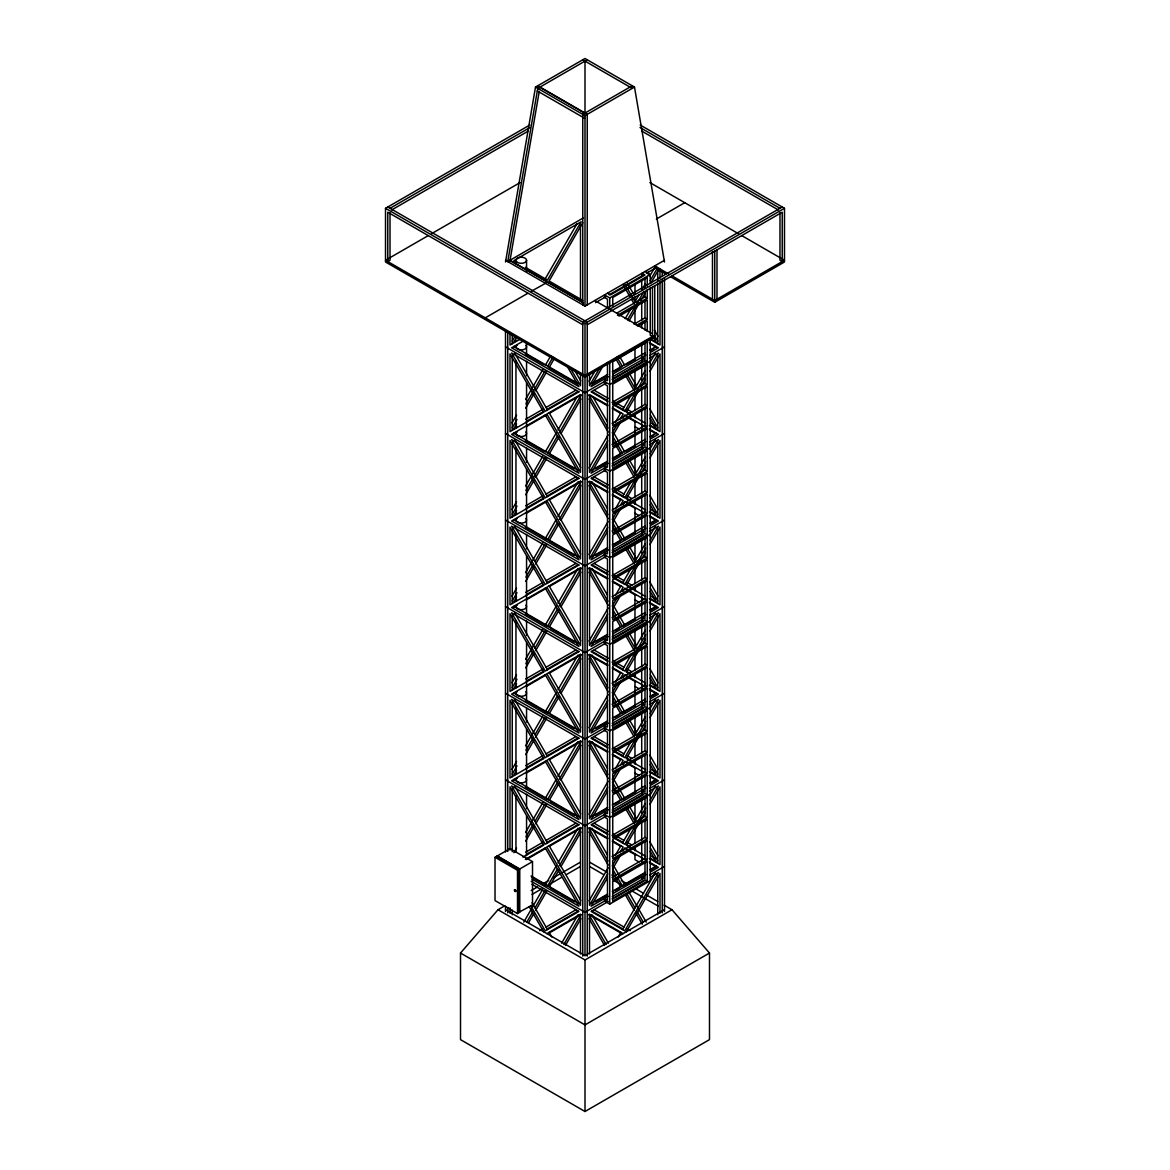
<?xml version="1.0" encoding="UTF-8"?>
<svg xmlns="http://www.w3.org/2000/svg" width="1170" height="1170" viewBox="0 0 1170 1170"><rect width="100%" height="100%" fill="white"/><g stroke="black" fill="none" stroke-linecap="round" stroke-linejoin="round"><path stroke-width="1.5" d="M587.252 304.858L587.252 114.353L537.761 85.776M514.449 890.399L515.473 890.502L515.049 891.438M505.513 261.992L535.509 87.077L585 58.5L634.491 87.077L664.487 261.992M583.42 302.928L509.988 260.544L507.751 261.568L537.761 88.379L587.252 59.802M509.988 260.544L539.253 91.45M545.249 278.782L577.088 223.631M512.255 341.128L515.195 336.053M516.57 337.326L513.849 342.049L516.979 340.236M582.748 222.709L549.096 281.005L582.748 300.427M512.036 422.911L516.555 415.087M525.593 399.438L542.763 369.691M545.249 365.376L550.704 355.929M512.255 427.723L516.994 419.518M526.032 403.869L545.015 370.992M547.501 366.678L552.957 357.216M516.57 423.92L513.849 428.644L516.979 426.831M525.666 408.154L533.856 393.983M535.684 390.824L546.595 371.928M549.096 367.599L554.551 358.137M512.036 509.506L516.555 501.681M525.593 486.033L542.763 456.285M545.249 451.971L556.174 433.061M557.988 429.916L577.088 396.835M512.255 514.317L516.994 506.113M526.032 490.464L545.015 457.587M547.501 453.273L557.505 435.942M559.333 432.783L581.154 394.977L549.856 413.054M589.066 381.274L595.442 370.246M625.219 318.649L631.595 307.622M634.316 302.898L638.864 295.015M642.505 288.712L645.24 283.988M649.789 276.105L655.244 266.658M516.57 510.515L513.849 515.239L516.979 513.425M525.666 494.764L533.856 480.577M535.684 477.433L546.595 458.523M549.096 454.194L559.099 436.863M560.913 433.704L580.934 399.043M599.508 368.389L589.504 385.72L589.504 373.069M627.471 319.951L643.851 291.593M650.213 280.566L657.496 267.959M602.916 366.166L591.084 386.641L608.312 376.696M629.065 320.873L639.069 303.542M640.897 300.383L645.445 292.515M650.9 283.052L659.09 268.881M512.036 596.1L516.555 588.276M525.593 572.627L542.763 542.895M545.249 538.566L556.174 519.655M557.988 516.511L577.995 481.85M512.255 600.912L516.994 592.707M526.032 577.059L533.257 564.54M535.07 561.41L545.015 544.182M557.505 522.537L547.501 539.867L544.445 538.098M559.333 519.378L581.154 481.572L549.856 499.648M589.066 467.868L608.166 434.787M615.449 422.18L620.904 412.732M622.498 409.968L631.595 394.217M634.316 389.493L645.24 370.583M649.789 362.7L655.244 353.252M516.57 597.109L513.849 601.833L516.979 600.02M525.666 581.358L533.856 567.172M535.684 564.028L546.595 545.118M549.096 540.789L559.099 523.458M560.913 520.299L580.934 485.638M607.698 440.812L589.504 472.314L589.504 394.597L607.859 405.2M612.246 432.929L617.702 423.481M620.422 418.758L623.157 414.019L612.451 407.847M645.664 375.029L624.751 411.27L613.314 404.674M650.213 367.161L658.403 352.974L649.467 358.137M607.464 444.878L591.084 473.236L608.312 463.291M612.919 435.43L621.109 421.244M622.923 418.099L624.751 414.941L644.641 426.421M639.069 390.136L626.33 412.191L645.504 423.262M640.897 386.978L645.445 379.109M649.993 371.226L659.997 353.896L659.997 431.628L649.291 425.441M512.036 682.695L516.555 674.871M525.593 659.222L542.763 629.489M545.249 625.16L556.174 606.25M557.988 603.106L577.995 568.444M512.255 687.507L516.994 679.302M526.032 663.653L533.257 651.134M535.07 648.004L545.015 630.776M557.505 609.131L547.501 626.462L544.445 624.692M559.333 605.987L581.154 568.167L549.856 586.243M589.066 554.463L608.166 521.381M615.449 508.774L620.904 499.327M622.498 496.563L631.595 480.811M634.316 476.088L645.24 457.178M649.789 449.309L655.244 439.847M516.57 683.704L513.849 688.428L516.979 686.629M525.666 667.953L533.856 653.767M535.684 650.622L546.595 631.712M549.096 627.383L559.099 610.053M560.913 606.894L580.934 572.232M607.698 527.407L589.504 558.909L589.504 481.192L607.859 491.795M612.246 519.524L617.702 510.076M620.422 505.352L623.157 500.628L612.451 494.442M645.664 461.623L624.751 497.864L613.314 491.268M650.213 453.755L658.403 439.569L649.467 444.732M607.464 531.472L591.084 559.83L608.312 549.9M612.919 522.025L621.109 507.839M622.923 504.694L624.751 501.535L644.641 513.016M645.445 465.704L626.33 498.786L645.504 509.857M649.993 457.821L659.997 440.49L659.997 518.222L649.291 512.036M512.036 769.29L516.555 761.465M525.593 745.816L542.763 716.084M545.249 711.755L556.174 692.845M557.988 689.7L577.995 655.039M512.255 774.101L516.994 765.897M526.032 750.248L533.257 737.729M535.07 734.599L545.015 717.371M557.505 695.726L547.501 713.056L544.445 711.287M559.333 692.582L581.154 654.761L549.856 672.838M589.066 641.058L608.166 607.976M615.449 595.369L620.904 585.921M622.498 583.157L631.595 567.406M634.316 562.682L645.24 543.772M649.789 535.904L655.244 526.441M516.57 770.299L513.849 775.023L516.979 773.224M525.666 754.548L533.856 740.361M535.684 737.217L546.595 718.307M549.096 713.978L559.099 696.647M560.913 693.488L580.934 658.827M607.698 614.001L589.504 645.518L589.504 567.786L607.859 578.389M612.246 606.118L617.702 596.671M620.422 591.947L623.157 587.223L612.451 581.037M645.664 548.218L624.751 584.459L613.314 577.863M650.213 540.35L658.403 526.164L649.467 531.326M607.464 618.067L591.084 646.425L608.312 636.495M612.919 608.619L621.109 594.433M622.923 591.289L624.751 588.13L644.641 599.625M645.445 552.298L626.33 585.38L645.504 596.451M649.993 544.416L659.997 527.085L659.997 604.817L649.291 598.63M513.849 852.755L516.555 848.06M525.593 832.411L542.763 802.678M545.249 798.349L556.174 779.454M557.988 776.295L577.995 741.634M526.032 836.842L533.257 824.323M535.07 821.194L545.015 803.98M557.505 782.32L547.501 799.651L544.445 797.881M559.333 779.176L581.154 741.356L549.856 759.432M589.066 727.652L608.166 694.57M615.449 681.964L620.904 672.516M622.498 669.752L631.595 654.001M634.316 649.277L645.24 630.367M649.789 622.498L655.244 613.036M525.666 841.142L533.856 826.956M535.684 823.812L546.595 804.901M549.096 800.572L559.099 783.242M560.913 780.083L580.934 745.422M607.698 700.596L589.504 732.113L589.504 654.381L607.859 664.984M612.246 692.713L617.702 683.265M620.422 678.541L623.157 673.818L612.451 667.631M645.664 634.827L624.751 671.053L613.314 664.458M650.213 626.944L658.403 612.758L649.467 617.921M607.464 704.662L591.084 733.02L608.312 723.089M612.919 695.214L621.109 681.028M622.923 677.883L624.751 674.724L644.641 686.22M645.445 638.893L626.33 671.975L645.504 683.046M649.993 631.01L659.997 613.68L659.997 691.411L649.291 685.225M523.78 922.135L542.763 889.273M545.249 884.944L556.174 866.049M557.988 862.89L577.995 828.228M526.939 921.872L533.257 910.918M535.07 907.788L545.015 890.575M557.505 868.915L547.501 886.246L544.445 884.476M559.333 865.771L581.154 827.95L549.856 846.027M589.066 814.247L608.166 781.165M615.449 768.558L620.904 759.111M622.498 756.361L631.595 740.595M634.316 735.871L645.24 716.961M649.789 709.093L655.244 699.631M528.401 923.013L533.856 913.551M535.684 910.406L546.595 891.496M549.096 887.167L559.099 869.836M560.913 866.678L580.934 832.016M607.698 787.191L589.504 818.707L589.504 740.976L607.859 751.579M612.246 779.308L617.702 769.86M620.422 765.136L623.157 760.412L612.451 754.226M645.664 721.422L624.751 757.648L613.314 751.052M650.213 713.539L658.403 699.353L649.467 704.515M607.464 791.256L591.084 819.614L608.312 809.684M612.919 781.809L621.109 767.622M622.923 764.478L624.751 761.334L644.641 772.814M645.445 725.488L626.33 758.569L645.504 769.641M649.993 717.605L659.997 700.274L659.997 778.006L649.291 771.82M561.629 943.181L577.995 914.823M563.881 944.482L581.154 914.545L549.856 932.622M589.066 900.841L608.166 867.76M615.449 855.153L620.904 845.705M622.498 842.956L631.595 827.19M634.316 822.466L645.24 803.556M649.789 795.688L655.244 786.225M565.461 945.404L580.934 918.625M607.698 873.785L589.504 905.302L589.504 827.57L607.859 838.173M612.246 865.917L617.702 856.455M620.422 851.731L623.157 847.007L612.451 840.82M645.664 808.017L624.751 844.243L613.314 837.647M650.213 800.134L658.403 785.947L649.467 791.11M607.464 877.851L591.084 906.223L608.312 896.279M612.919 868.403L621.109 854.232M622.923 851.073L624.751 847.928L644.641 859.409M645.445 812.082L626.33 845.164L645.504 856.235M649.993 804.199L659.997 786.869L659.997 864.601L649.291 858.414M618.199 936.994L620.904 932.3M622.498 929.55L655.244 872.82M626.33 931.759L659.997 873.463L659.997 913.229M664.077 905.17L671.99 909.733L709.488 953.038L709.488 1039.633L585 1111.5L460.512 1039.633L460.512 953.038L498.01 909.733L504.328 906.077M654.747 285.816L654.747 336.901L585 377.164L385.515 261.992L385.515 208.304L529.776 125.029M390.019 208.304L529.966 127.515M391.584 210L528.387 131.011M582.748 304.858L582.748 114.353L632.239 85.776M535.509 87.077L585 115.654L634.491 87.077M428.264 235.594L385.515 260.267L585 375.438L654.747 335.176M431.423 233.766L520.094 182.578M507.751 261.568L583.435 217.869M485.257 317.845L527.889 293.246M531.048 291.418L547.487 282.189M656.326 219.083L684.742 202.688M520.708 338.847L510.003 345.018L510.003 332.368M523.838 340.719L511.597 347.782L578.916 386.641L567.084 366.166M513.849 347.241L516.979 345.442M505.513 260.267L585 306.16L664.487 260.267M595.559 302.664L606.001 296.639M609.175 294.811L643.5 274.994M646.483 273.268L656.911 267.243M607.493 308.28L607.493 299.227L604.495 297.502L604.495 294.898L609.745 297.94L650.242 274.555L650.242 283.579M782.233 207.017L582.748 322.174L582.748 374.137M385.515 208.304L585 323.476L784.485 208.304L784.485 261.992L714.738 302.269L670.527 276.749M587.252 324.777L782.233 212.209L782.233 261.568L779.981 260.267L779.981 212.677M616.765 313.15L644.992 296.858L647.244 298.145L647.244 289.59M617.453 315.359L647.244 298.145M619.018 316.178L647.244 299.886L647.244 319.147L636.275 325.494M634.023 324.192L644.992 317.86L647.244 319.147M637.84 326.313L647.244 320.887L647.244 331.388M614.308 359.161L617.453 357.347M642.535 342.868L647.244 340.148M525.681 419.211L542.909 409.266M546.039 407.467L575.772 390.283M526.368 421.419L543.597 411.474M546.726 409.661L578.024 391.584M591.976 383.541L607.625 374.502M612.319 371.782L645.197 352.813M649.891 350.093L656.151 346.481M593.365 383.497L603.267 377.778M604.071 377.31L607.142 375.541M613.972 371.592L620.1 368.067M626.272 364.499L631.493 361.486M632.4 360.96L635.456 359.19M650.754 350.356L653.811 348.587M613.007 373.99L645.884 355.007M650.578 352.302L658.403 347.782L649.218 342.488M545.981 414.531L511.597 434.377L578.916 473.236L545.249 414.941M513.849 433.836L516.979 432.037M526.368 426.611L546.726 414.853M606.001 380.63L585 392.754L505.513 346.861M612.246 377.032L643.5 358.985M649.701 355.402L664.487 346.861M612.071 379.299L644.992 360.287L647.244 361.589L647.244 341.889L612.744 361.793L612.744 381.493L647.244 361.589M606.001 383.233L591.084 391.833L607.917 401.559M613.841 378.7L643.5 361.589M650.242 361.15L609.745 384.535L604.495 381.493M612.071 402.465L644.992 383.453L647.244 384.754L647.244 364.177L612.744 384.096L612.744 404.659L647.244 384.754M612.071 423.467L644.992 404.454L647.244 405.741L647.244 386.48L612.744 406.399L612.744 425.661L647.244 405.741M612.071 444.454L644.992 425.441L647.244 426.743L647.244 407.482L612.744 427.401L612.744 446.662L647.244 426.743M525.681 505.806L542.909 495.861M546.039 494.062L575.772 476.892M526.368 508.014L543.597 498.069M546.726 496.255L578.024 478.179M591.976 470.135L607.625 461.097M612.319 458.377L645.197 439.408M649.891 436.688L656.151 433.075M595.618 468.79L603.267 464.373M604.071 463.905L607.142 462.135M613.972 458.187L620.1 454.662M626.272 451.093L631.493 448.081M632.4 447.554L635.456 445.785M650.754 436.951L653.811 435.196M613.007 460.585L645.884 441.602M650.578 438.896L658.403 434.377L649.218 429.083M545.981 501.126L511.597 520.972L578.916 559.83L545.249 501.535M513.849 520.431L516.979 518.632M526.368 513.206L546.726 501.462M606.001 467.225L585 479.349L505.513 433.456M612.246 463.627L643.5 445.58M649.701 441.997L664.487 433.456M612.071 465.894L644.992 446.881L647.244 448.183L647.244 428.483L612.744 448.403L612.744 468.102L647.244 448.183M606.001 469.828L591.084 478.428L607.917 488.153M613.841 465.294L643.5 448.183M650.242 447.744L609.745 471.13L604.495 468.102M612.071 489.06L644.992 470.047L647.244 471.349L647.244 450.772L612.744 470.691L612.744 491.254L647.244 471.349M612.071 510.061L644.992 491.049L647.244 492.336L647.244 473.075L612.744 492.994L612.744 512.255L647.244 492.336M612.071 531.048L644.992 512.05L647.244 513.337L647.244 494.076L612.744 513.996L612.744 533.257L647.244 513.337M525.681 592.4L542.909 582.455M546.039 580.656L575.772 563.487M526.368 594.609L543.597 584.664M546.726 582.85L578.024 564.774M591.976 556.73L607.625 547.692M612.319 544.986L645.197 526.003M649.891 523.283L656.151 519.67M595.618 555.384L603.267 550.968M604.071 550.5L607.142 548.73M613.972 544.781L620.1 541.257M625.497 538.127L622.498 539.867L612.495 522.537M626.272 537.688L631.493 534.675M632.4 534.149L635.456 532.379M650.578 523.648L656.151 520.431L649.891 516.818M613.007 547.18L645.884 528.197M650.578 525.491L658.403 520.972L649.218 515.678M545.981 587.72L511.597 607.566L578.916 646.425L545.249 588.13M513.849 607.025L516.979 605.226M526.368 599.8L546.726 588.057M606.001 553.819L585 565.944L505.513 520.05M612.246 550.222L643.5 532.174M649.701 528.591L664.487 520.05M612.071 552.489L644.992 533.476L647.244 534.778L647.244 515.078L612.744 534.997L612.744 554.697L647.244 534.778M606.001 556.423L591.084 565.037L607.917 574.748M613.841 551.889L643.5 534.778M650.242 534.339L609.745 557.724L604.495 554.697M612.071 575.655L644.992 556.642L647.244 557.944L647.244 537.366L612.744 557.286L612.744 577.848L647.244 557.944M612.071 596.656L644.992 577.644L647.244 578.945L647.244 559.669L612.744 579.589L612.744 598.85L647.244 578.945M612.071 617.643L644.992 598.645L647.244 599.932L647.244 580.671L612.744 600.59L612.744 619.851L647.244 599.932M525.681 678.995L542.909 669.05M546.039 667.251L575.772 650.081M526.368 681.203L543.597 671.258M546.726 669.445L578.024 651.368M591.976 643.324L607.625 634.286M612.319 631.581L645.197 612.597M649.891 609.877L656.151 606.265M595.618 641.979L603.267 637.562M604.071 637.094L607.142 635.325M614.791 630.908L619.383 628.261M625.497 624.736L622.498 626.462L617.95 618.579M626.272 624.283L631.493 621.27M632.4 620.743L635.456 618.974M650.578 610.257L656.151 607.025L649.891 603.413M613.007 633.774L645.884 614.791M650.578 612.085L658.403 607.566L649.218 602.272M545.981 674.315L511.597 694.161L578.916 733.02L545.249 674.724M513.849 693.62L516.979 691.821M526.368 686.395L545.161 675.543M606.001 640.414L585 652.538L505.513 606.645M612.246 636.816L643.5 618.769M649.701 615.186L664.487 606.645M612.071 639.083L644.992 620.071L647.244 621.372L647.244 601.672L612.744 621.592L612.744 641.292L647.244 621.372M606.001 643.017L591.084 651.631L607.917 661.342M613.841 638.484L643.5 621.372M650.242 620.934L609.745 644.319L604.495 641.292M612.071 662.249L644.992 643.237L647.244 644.538L647.244 623.961L612.744 643.88L612.744 664.458L647.244 644.538M612.071 683.251L644.992 664.238L647.244 665.54L647.244 646.264L612.744 666.183L612.744 685.444L647.244 665.54M612.071 704.252L644.992 685.24L647.244 686.527L647.244 667.266L612.744 687.185L612.744 706.446L647.244 686.527M525.681 765.589L542.909 755.644M546.039 753.846L575.772 736.676M526.368 767.798L543.597 757.853M546.726 756.039L578.024 737.963M591.976 729.919L607.625 720.881M612.319 718.175L645.197 699.192M649.891 696.486L656.151 692.859M595.618 728.574L607.142 721.919M614.791 717.502L619.383 714.855M625.497 711.331L622.498 713.056L617.95 705.174M626.272 710.877L631.493 707.865M632.4 707.338L635.456 705.568M650.578 696.852L656.151 693.62L649.891 690.007M613.007 720.369L645.884 701.4M650.578 698.68L658.403 694.161L649.218 688.867M545.981 760.909L511.597 780.756L578.916 819.614L545.249 761.334M513.849 780.214L516.979 778.416M526.368 772.99L545.161 762.138M606.001 727.023L585 739.133L505.513 693.24M612.246 723.411L643.5 705.364M649.701 701.781L664.487 693.24M612.071 725.678L644.992 706.665L647.244 707.967L647.244 688.267L612.744 708.186L612.744 727.886L647.244 707.967M606.001 729.612L591.084 738.226L607.917 747.937M613.841 725.078L643.5 707.967M650.242 707.528L609.745 730.914L604.495 727.886M612.071 748.844L644.992 729.831L647.244 731.133L647.244 710.57L612.744 730.475L612.744 751.052L647.244 731.133M612.071 769.845L644.992 750.833L647.244 752.134L647.244 732.859L612.744 752.778L612.744 772.039L647.244 752.134M495.012 857.288L496.504 856.425L519.012 869.412L519.027 912.688L517.535 913.565L495.027 900.578L495.012 857.288L517.506 870.275L517.535 913.565M517.506 870.275L519.378 869.193L497.265 855.987L510.003 848.616L532.511 861.603L532.525 904.893L519.407 912.044M612.071 790.847L644.992 771.834L647.244 773.136L647.244 753.86L612.744 773.779L612.744 793.041L647.244 773.136M525.681 852.184L542.909 842.239M546.039 840.44L575.772 823.27M526.368 854.393L543.597 844.447M546.726 842.634L578.024 824.572M591.976 816.514L607.625 807.476M612.319 804.77L645.197 785.787M649.891 783.081L656.151 779.454M522.961 857.113L543.67 845.164L510.003 786.869L510.003 850.137M595.618 815.168L607.142 808.514M614.791 804.097L619.383 801.45M625.497 797.925L622.498 799.651L617.95 791.768M626.272 797.472L635.997 791.856M650.578 783.447L656.151 780.214L649.891 776.602M613.007 806.964L645.884 787.995M650.578 785.275L658.403 780.756L649.218 775.461M525.359 859.409L545.981 847.504M526.368 859.584L545.161 848.747M606.001 813.618L585 825.742L505.513 779.834M612.246 810.006L643.5 791.958M649.701 788.375L664.487 779.834M612.071 812.272L644.992 793.26L647.244 794.562L647.244 774.862L612.744 794.781L612.744 814.481L647.244 794.562M606.001 816.207L591.084 824.821L607.917 834.532M613.841 811.688L643.5 794.562M519.772 912.264L519.758 868.974L532.511 861.603M650.242 794.123L609.745 817.508L604.495 814.481M612.071 835.438L644.992 816.426L647.244 817.728L647.244 797.165L612.744 817.069L612.744 837.647L647.244 817.728M531.224 890.56L537.556 886.904M542.295 884.169L548.628 880.513M553.366 877.778L580.261 862.246M531.999 894.436L541.359 889.039M549.154 884.535L561.615 877.339M566.295 874.633L580.32 866.531M612.071 856.44L644.992 837.428L647.244 838.729L647.244 819.453L612.744 839.373L612.744 858.648L647.244 838.729M612.071 877.442L644.992 858.429L647.244 859.731L647.244 840.455L612.744 860.374L612.744 879.635L647.244 859.731M539.779 930.647L542.909 928.848M546.039 927.035L575.772 909.865M546.726 929.243L578.024 911.167M591.976 903.108L607.625 894.07M612.319 891.365L645.197 872.381M649.891 869.676L656.151 866.049M595.618 901.763L607.142 895.108M614.791 890.706L619.383 888.045M625.497 884.52L622.498 886.246L617.95 878.377M626.272 884.067L644.641 873.463M650.578 870.041L656.151 866.809L649.891 863.197M613.007 893.558L645.884 874.59M650.578 871.869L658.403 867.35L649.218 862.056M546.843 933.601L580.495 914.165L580.495 953.93M606.001 900.213L585 912.337L531.195 881.259M612.246 896.6L643.5 878.553M649.745 874.955L664.487 866.429M612.071 898.867L644.992 879.855L647.244 881.156L647.244 861.456L612.744 881.376L612.744 901.075L647.244 881.156M608.312 901.47L591.084 911.415L624.751 930.837L658.403 872.557L650.578 877.076M614.572 897.858L644.319 880.688M607.493 362.539L607.493 380.63L604.495 378.904L604.495 384.096L607.493 385.837L607.493 467.225L604.495 465.499L604.495 470.691L607.493 472.431L607.493 553.819L604.495 552.094L604.495 557.286L607.493 559.026L607.493 640.414L604.495 638.688L604.495 643.88L607.493 645.621L607.493 727.023L604.495 725.283L604.495 730.475L607.493 732.215L607.493 813.618L604.495 811.878L604.495 817.069L607.493 818.81L607.493 900.213L604.495 898.472L604.495 901.075L609.745 904.103L650.242 880.717L650.242 339.505M505.513 909.733L585 955.627L664.487 909.733M498.01 909.733L585 959.956L671.99 909.733M709.488 953.038L585 1024.905L460.512 953.038M537.761 88.379L539.984 87.34L584.971 113.329L582.748 114.353M582.748 59.802L632.239 88.379M640.224 125.029L784.485 208.304M640.034 127.515L779.981 208.304M641.613 131.011L778.416 210M537.308 90.953L585 118.477M649.906 182.578L738.577 233.766M741.736 235.594L784.485 260.267L714.738 300.529L672.106 275.915M668.947 274.102L654.747 265.897L654.747 267.623L665.788 274.014M644.992 271.528L650.242 274.555M607.493 293.173L610.491 294.898L644.992 274.994L641.994 273.253L641.994 275.857M594.755 300.529L651.588 333.348M652.143 337.135L655.273 338.934M650.578 338.832L656.151 342.049L653.577 337.589M516.906 262.416L513.849 260.647L581.154 221.788L547.501 280.083L525.359 267.301M649.291 338.847L659.997 345.018L659.997 281.765M510.003 260.267L583.435 302.664M649.891 343.629L656.151 347.241M387.767 207.017L587.252 322.174L587.252 374.137M582.748 324.777L387.767 212.209L387.767 261.568L390.019 260.267L390.019 212.677M594.228 390.283L608.312 398.429M613.007 401.134L623.961 407.467M627.091 409.266L631.785 411.986M650.578 422.823L655.273 425.544M513.849 346.481L578.024 383.541M591.962 391.584L607.552 400.593M613.797 404.191L629.401 413.2M632.517 414.999L635.632 416.798M650.578 425.427L656.151 428.644L650.14 418.231M525.359 353.896L543.728 364.499M549.9 368.067L565.929 377.31M566.733 377.778L576.634 383.497M607.625 405.815L588.846 394.977L607.947 428.059M612.319 408.535L620.144 413.054M627.983 417.573L635.807 422.092M649.891 430.224L656.151 433.836M634.974 426.684L639.025 429.024M594.228 476.892L608.312 485.023M613.007 487.729L623.961 494.062M627.091 495.861L631.785 498.581M650.578 509.418L655.273 512.138M513.849 433.075L578.024 470.135M591.962 478.179L607.552 487.188M613.797 490.786L629.401 499.795M632.517 501.594L635.632 503.392M650.578 512.021L656.151 515.239L650.14 504.826M525.359 440.49L537.6 447.554M538.317 447.964L543.728 451.093M549.9 454.662L559.801 460.366M560.606 460.834L565.929 463.905M566.733 464.373L574.382 468.79M607.625 492.424L588.846 481.572L607.947 514.654M612.319 495.129L620.144 499.648M627.983 504.168L635.807 508.687M634.974 513.279L639.025 515.619M594.228 563.487L608.312 571.618M613.007 574.324L623.961 580.656M627.091 582.455L631.785 585.175M650.578 596.013L655.273 598.733M513.849 519.67L578.024 556.73M591.962 564.774L607.552 573.783M613.797 577.38L629.401 586.389M632.517 588.188L635.632 589.987M650.578 598.616L656.151 601.833L650.14 591.42M525.359 527.085L537.6 534.149M538.317 534.573L543.728 537.688M549.9 541.257L559.801 546.96M560.606 547.428L565.929 550.5M566.733 550.968L574.382 555.384M607.625 579.018L588.846 568.167L607.947 601.248M612.319 581.724L620.144 586.243M627.983 590.762L635.807 595.281M634.974 599.874L639.025 602.214M594.228 650.081L608.312 658.213M613.007 660.918L623.961 667.251M627.091 669.05L631.785 671.77M650.578 682.607L655.273 685.327M513.849 606.265L578.024 643.324M591.962 651.368L607.552 660.377M613.797 663.975L623.157 669.386M626.272 671.185L629.401 672.984M632.517 674.783L635.632 676.582M650.578 685.21L656.151 688.428L650.14 678.03M525.359 613.68L537.6 620.743M538.317 621.168L543.728 624.283M550.617 628.261L559.801 633.57M560.606 634.038L565.929 637.094M566.733 637.562L574.382 641.979M607.625 665.613L588.846 654.761L607.947 687.843M612.319 668.319L620.144 672.838M627.983 677.357L635.807 681.876M634.974 686.468L639.025 688.808M594.228 736.676L608.312 744.807M613.007 747.513L623.961 753.846M627.091 755.644L631.785 758.365M650.578 769.202L655.273 771.922M513.849 692.859L578.024 729.919M591.962 737.963L607.552 746.972M613.797 750.57L623.157 755.981M626.272 757.78L629.401 759.579M632.517 761.377L635.632 763.176M650.578 771.805L656.151 775.023L650.14 764.624M525.359 700.274L537.6 707.338M538.317 707.762L543.728 710.877M550.617 714.855L559.801 720.164M560.606 720.632L574.382 728.574M607.625 752.208L588.846 741.356L607.947 774.438M612.319 754.913L620.144 759.432M627.983 763.952L635.807 768.471M634.974 773.077L639.025 775.403M594.228 823.27L608.312 831.402M613.007 834.108L623.961 840.44M627.091 842.239L631.785 844.959M650.578 855.796L655.273 858.517M513.849 779.454L578.024 816.514M591.962 824.557L607.552 833.567M613.797 837.164L623.157 842.575M626.272 844.374L629.401 846.173M632.517 847.972L635.632 849.771M650.578 858.4L656.151 861.617L650.14 851.219M525.359 786.869L543.728 797.472M550.617 801.45L559.801 806.759M560.606 807.227L574.382 815.168M607.625 838.802L588.846 827.95L607.947 861.047M612.319 841.508L620.144 846.027M627.983 850.546L635.807 855.065M639.025 861.997L634.974 859.672L634.974 854.246M589.738 862.246L607.142 872.293M611.895 875.028L615.054 876.856M621.372 880.513L627.705 884.169M635.617 888.732L643.529 893.295M646.688 895.123L657.759 901.514M589.68 866.531L603.705 874.633M613.051 880.03L620.846 884.535M631.756 890.838L658.257 906.136M594.228 909.865L623.961 927.035M627.091 928.848L630.221 930.647M497.265 855.987L519.758 868.974M531.063 875.994L578.024 903.108M591.962 911.152L623.157 929.17M531.487 877.003L543.728 884.067M550.617 888.045L559.801 893.353M560.606 893.821L574.382 901.763M531.941 879.109L578.916 906.223L545.249 847.928M623.157 933.601L589.504 914.165L589.504 953.93M620.144 932.622L588.846 914.545L606.118 944.482M531.941 884.301L578.916 911.415L545.249 930.837L530.697 905.638M515.122 890.355L514.961 891.145M514.888 891.335C518.515 892.432 512.65 886.933 515.034 891.496M627.237 283.096L633.57 294.05M654.352 330.057L657.964 336.317M624.999 284.412L635.003 301.728M654.834 336.082L657.745 341.128M623.391 285.319L629.694 296.229M631.493 299.344L634.198 304.01M619.296 355.929L624.751 365.376M629.957 374.385L636.275 385.354M649.833 408.827L657.964 422.911M617.043 357.216L622.498 366.678M627.72 375.731L635.003 388.323M650.359 414.941L657.745 427.723M616.356 359.716L620.904 367.599M625.189 375.029L634.198 390.619M592.912 396.835L607.464 422.034M613.826 433.061L624.751 451.971M629.957 460.995L636.275 471.949M649.833 495.422L657.964 509.506M574.397 369.954L580.715 380.908M612.495 435.942L622.498 453.273M627.72 462.325L635.003 474.918M650.359 501.535L657.745 514.317M589.066 399.043L608.166 432.125M612.714 440.008L620.904 454.194M625.189 461.623L634.198 477.214M570.346 368.126L580.495 385.72L580.495 373.069M592.005 481.85L607.464 508.628M613.826 519.655L624.751 538.566M629.957 547.589L636.275 558.543M649.833 582.016L657.964 596.1M514.756 353.252L547.501 409.968M549.096 412.732L580.715 467.503M627.72 548.92L635.003 561.512M650.359 588.13L657.745 600.912M589.066 485.638L608.166 518.734M612.714 526.602L620.904 540.789M626.096 549.768L634.198 563.808M592.005 568.444L607.464 595.223M613.826 606.25L624.751 625.16M629.957 634.184L636.275 645.138M649.833 668.611L657.964 682.695M514.756 439.847L547.501 496.563M549.096 499.327L580.715 554.097M612.495 609.131L616.137 615.435M626.813 633.935L635.003 648.107M650.359 674.724L657.745 687.507M589.066 572.232L608.166 605.329M612.714 613.197L620.904 627.383M626.096 636.363L634.198 650.403M592.005 655.039L607.464 681.817M613.826 692.845L624.751 711.755M629.957 720.778L636.275 731.733M649.833 755.206L657.964 769.29M514.756 526.441L547.501 583.157M549.096 585.921L580.715 640.692M612.495 695.726L616.137 702.029M626.813 720.53L635.003 734.702M650.359 761.319L657.745 774.101M589.066 658.827L608.166 691.923M612.714 699.792L620.904 713.978M626.096 722.972L634.198 736.998M592.005 741.634L607.464 768.412M613.826 779.454L624.751 798.349M629.957 807.373L636.275 818.327M649.833 841.8L657.964 855.884M514.756 613.036L547.501 669.752M549.096 672.516L580.715 727.301M612.495 782.32L616.137 788.624M626.813 807.124L635.003 821.296M650.359 847.914L657.745 860.696M589.066 745.422L608.166 778.518M612.714 786.386L620.904 800.572M626.096 809.567L634.198 823.592M592.005 828.228L607.464 855.021M613.826 866.049L624.751 884.944M629.05 892.403L646.22 922.135M514.756 699.631L547.501 756.361M549.096 759.111L580.715 813.896M612.495 868.915L616.137 875.219M626.813 893.734L635.003 907.891M636.816 911.05L643.178 922.062M589.066 832.016L608.166 865.113M612.714 872.981L614.542 876.14M616.356 879.284L620.904 887.167M625.189 894.597L634.198 910.187M635.997 913.302L642.301 924.212M592.005 914.823L608.371 943.181M514.756 786.225L547.501 842.956M549.096 845.705L580.715 900.49M589.066 918.625L604.539 945.404M532.043 902.757L547.501 929.55M549.096 932.3L551.801 936.994M529.103 906.56L543.67 931.759M518.632 869.193L496.504 856.425M497.63 856.206L496.884 856.645M716.991 249.868L716.991 299.227M714.738 251.17L714.738 302.269M712.486 251.638L712.486 299.227M664.487 278.314L664.487 911.532M662.249 270.592L662.249 276.003M662.249 279.601L662.249 912.834M659.997 269.115L659.997 278.138M657.745 269.612L657.745 280.464M657.745 283.286L657.745 343.731M657.745 356.207L657.745 430.326M657.745 442.801L657.745 516.921M657.745 529.396L657.745 603.515M657.745 616.005L657.745 690.11M657.745 702.6L657.745 776.705M657.745 789.194L657.745 863.299M657.745 875.789L657.745 914.764M652.494 287.103L652.494 336.477L650.242 335.176L650.242 287.571M648.37 271.601L648.37 275.199M647.244 286.153L647.244 277.582L612.744 297.502L612.744 306.072M644.992 277.582L644.992 288.098M644.992 291.593L644.992 296.858M644.992 300.339L644.992 317.86M644.992 321.34L644.992 330.101M644.992 342.254L644.992 358.985L641.994 357.26L641.994 362.451M644.992 360.287L644.992 361.589M644.992 364.177L644.992 383.453M644.992 386.934L644.992 404.454M644.992 407.935L644.992 425.441M644.992 428.849L644.992 445.58L641.994 443.854L641.994 449.046M644.992 450.772L644.992 470.047M644.992 473.528L644.992 491.049M644.992 494.53L644.992 512.05M644.992 515.443L644.992 532.174L641.994 530.449L641.994 535.641M644.992 537.366L644.992 556.642M644.992 560.123L644.992 577.644M644.992 581.124L644.992 598.645M644.992 602.038L644.992 618.769L641.994 617.043L641.994 622.235M644.992 623.961L644.992 643.237M644.992 646.717L644.992 664.238M644.992 667.719L644.992 685.24M644.992 688.633L644.992 705.364L641.994 703.638L641.994 708.83M644.992 710.57L644.992 729.831M644.992 733.312L644.992 750.833M644.992 754.314L644.992 771.834M644.992 775.242L644.992 791.958L641.994 790.233L641.994 795.424M644.992 797.165L644.992 816.426M644.992 819.907L644.992 837.428M644.992 840.908L644.992 858.429M644.992 861.837L644.992 878.553L641.994 876.827L641.994 879.431M641.716 280.844L641.716 289.867M641.716 302.489L641.716 320.536M641.716 324.148L641.716 327.746M641.716 343.995L641.716 356.616M641.716 367.438L641.716 380.074M641.716 389.098L641.716 407.131M641.716 410.743L641.716 428.776M641.716 430.589L641.716 443.211M641.716 454.033L641.716 466.669M641.716 475.693L641.716 493.725M641.716 497.338L641.716 515.37M641.716 517.184L641.716 529.805M641.716 540.628L641.716 553.264M641.716 562.287L641.716 580.32M641.716 583.932L641.716 601.965M641.716 603.778L641.716 616.4M641.716 627.222L641.716 639.858M641.716 648.882L641.716 666.915M641.716 670.527L641.716 688.574M641.716 690.373L641.716 702.995M641.716 713.832L641.716 726.453M641.716 735.477L641.716 753.509M641.716 757.122L641.716 775.169M641.716 776.968L641.716 789.589M641.716 800.426L641.716 813.048M641.716 822.071L641.716 840.104M641.716 843.716L641.716 861.763M634.974 284.164L634.974 293.187M634.974 296.8L634.974 302.211M634.974 307.622L634.974 323.856M634.974 347.314L634.974 359.936M634.974 370.758L634.974 388.806M634.974 394.217L634.974 410.451M634.974 414.063L634.974 417.661M634.974 421.273L634.974 446.53M634.974 457.353L634.974 475.4M634.974 480.811L634.974 497.045M634.974 500.658L634.974 504.27M634.974 507.868L634.974 533.125M634.974 543.948L634.974 561.995M634.974 567.406L634.974 583.64M634.974 587.252L634.974 590.865M634.974 594.462L634.974 619.72M634.974 630.542L634.974 648.59M634.974 654.001L634.974 670.234M634.974 673.847L634.974 677.459M634.974 681.057L634.974 706.314M634.974 717.137L634.974 735.184M634.974 740.595L634.974 756.829M634.974 760.442L634.974 764.054M634.974 767.652L634.974 792.909M634.974 803.746L634.974 821.779M634.974 827.19L634.974 843.424M634.974 847.036L634.974 850.648M609.745 297.94L609.745 306.95M609.745 362.875L609.745 904.103M587.252 375.219L587.252 956.139M585 61.103L585 113.665M585 115.654L585 306.16M585 323.476L585 955.627M585 959.956L585 1111.5M582.748 375.219L582.748 956.139M580.495 225.02L580.495 299.125M526.558 260.267A5.309 3.057 0 0 1 518.602 262.914A5.309 3.057 0 0 1 518.602 257.619A5.309 3.057 0 0 1 526.558 260.267L526.558 271.089M526.558 343.249L526.558 355.885M526.558 361.296L526.558 375.731M526.558 382.941L526.558 442.479M526.558 447.891L526.558 462.325M526.558 469.536L526.558 529.074M526.558 534.485L526.558 548.92M526.558 556.13L526.558 615.669M526.558 621.08L526.558 635.515M526.558 642.725L526.558 702.263M526.558 707.674L526.558 722.109M526.558 729.319L526.558 788.858M526.558 794.269L526.558 808.704M526.558 815.929L526.558 855.606M515.955 361.296L515.955 428.044M515.955 447.891L515.955 514.639M515.955 534.485L515.955 601.234M515.955 621.08L515.955 687.828M515.955 707.674L515.955 774.423M515.955 796.083L515.955 852.009M512.255 334.693L512.255 343.731M512.255 356.207L512.255 430.326M512.255 442.801L512.255 516.921M512.255 529.396L512.255 603.515M512.255 616.005L512.255 690.11M512.255 702.6L512.255 776.705M512.255 789.194L512.255 851.658M512.255 910.128L512.255 914.764M510.003 907.818L510.003 913.229M507.751 331.929L507.751 851.497M507.751 907.423L507.751 912.834M505.513 330.627L505.513 852.009M505.513 906.121L505.513 911.532M525.842 518.529A5.309 3.057 0 0 1 521.25 523.122A5.309 3.057 0 0 1 516.657 518.529M525.842 431.92A5.309 3.057 0 0 1 521.25 436.527A5.309 3.057 0 0 1 516.657 431.92M525.842 605.124A5.309 3.057 0 0 1 521.25 609.716A5.309 3.057 0 0 1 516.657 605.124M525.842 691.719A5.309 3.057 0 0 1 521.25 696.311A5.309 3.057 0 0 1 516.657 691.719M525.842 778.313A5.309 3.057 0 0 1 521.25 782.906A5.309 3.057 0 0 1 516.657 778.313M525.842 345.325A5.309 3.057 0 0 1 521.25 349.918A5.309 3.057 0 0 1 516.657 345.325M543.67 412.191L510.003 431.628L510.003 353.896L543.67 412.191M578.916 391.833L545.249 411.27L511.597 352.974L578.916 391.833M580.495 394.597L546.843 414.019L580.495 472.314L580.495 394.597M543.67 498.786L510.003 518.222L510.003 440.49L543.67 498.786M578.916 478.428L545.249 497.864L511.597 439.569L578.916 478.428M580.495 481.192L546.843 500.628L580.495 558.909L580.495 481.192M543.67 585.38L510.003 604.817L510.003 527.085L543.67 585.38M578.916 565.037L545.249 584.459L511.597 526.164L578.916 565.037M580.495 567.786L546.843 587.223L580.495 645.518L580.495 567.786M543.67 671.975L510.003 691.411L510.003 613.68L543.67 671.975M578.916 651.631L545.249 671.053L511.597 612.758L578.916 651.631M580.495 654.381L546.843 673.818L580.495 732.113L580.495 654.381M543.67 758.569L510.003 778.006L510.003 700.274L543.67 758.569M578.916 738.226L545.249 757.648L511.597 699.353L578.916 738.226M580.495 740.976L546.843 760.412L580.495 818.707L580.495 740.976M578.916 824.821L545.249 844.243L511.597 785.947L578.916 824.821M580.495 827.57L546.843 847.007L580.495 905.302L580.495 827.57"/></g></svg>
